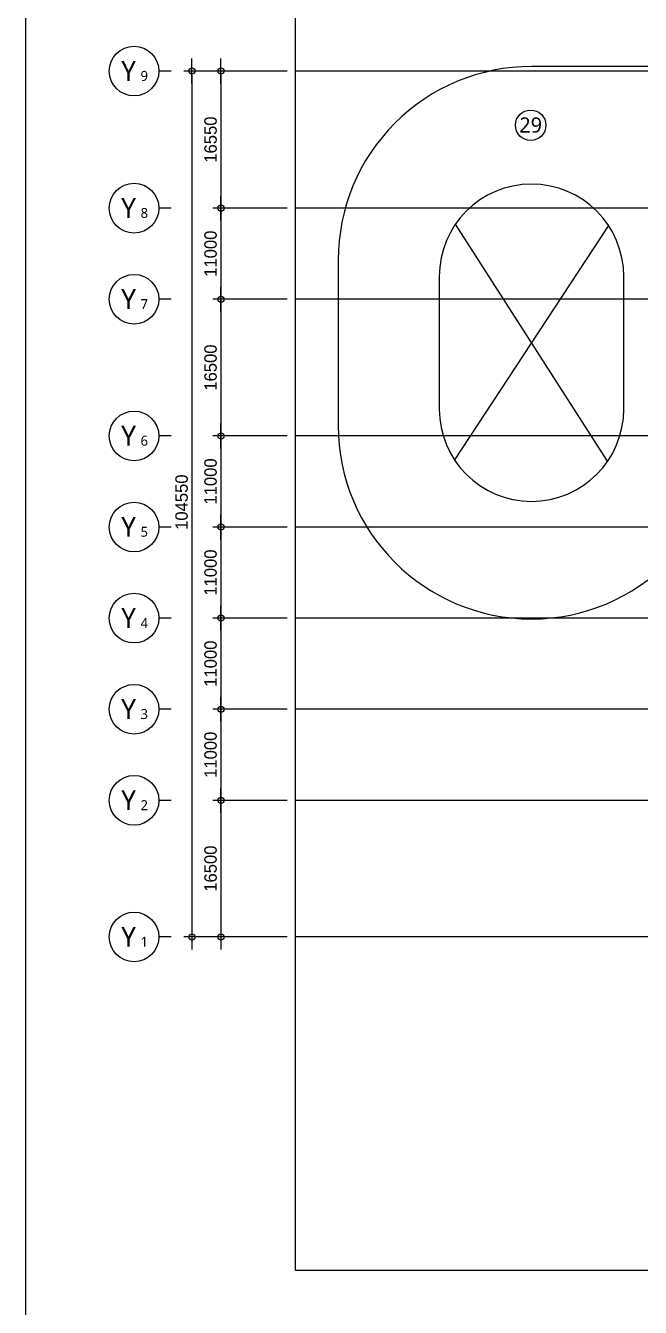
# Model space of a CAD drawing. Header units: millimetres. Extents: x 6000 to 1943854, y 3300 to 446500.
# Drawn here: x 946800 to 1021067, y 197714 to 352471 of the extents above; entities that cross this region are included whole.
import ezdxf
from ezdxf.enums import TextEntityAlignment as Align

# ---------------------------------------------------------------- set-up
doc = ezdxf.new("R2010")
doc.units = ezdxf.units.MM
doc.linetypes.add('CEN', pattern=[62, 60, -1, 0, -1])
doc.layers.get('DEFPOINTS').update_dxf_attribs({"color": 171})
for name, color, linetype in [('AREA 99 - 건축면적', 60, 'Continuous'), ('AREA-빼는 면적', 7, 'Continuous'), ('AREALINE', 1, 'Continuous'), ('AREATEXT', 7, 'Continuous'), ('CEN(ST)', 12, 'CEN'), ('NDIM', 7, 'Continuous'), ('SYM(AXIS)', 7, 'Continuous'), ('TEXT(AXIS)', 2, 'Continuous'), ('TEXT-주', 7, 'Continuous')]:
    doc.layers.add(name, color=color, linetype=linetype)
doc.styles.add('CGS', font='cgse', dxfattribs={"bigfont": 'cgs'})
doc.styles.add('나눔바른고딕', font='NanumBarunGothic.ttf')
doc.dimstyles.new('NDIM 1200', dxfattribs={"dimscale": 500, "dimtxt": 3, "dimasz": 1, "dimexe": 2, "dimexo": 2, "dimgap": 1, "dimtad": 1, "dimdec": 0, "dimdsep": 46, "dimtxsty": 'CGS', "dimblk": 'DOT0', "dimcen": 1, "dimdle": 8, "dimclrd": 2, "dimclre": 2, "dimclrt": 2, "dimadec": 0, "dimazin": 0, "dimtfac": 1, "dimtdec": 0, "dimtix": 1, "dimtmove": 2, "dimatfit": 3, "dimldrblk": 'DOT0', "dimfxl": 1, "dimtolj": 1, "dimtzin": 0, "dimlwd": -1, "dimlwe": -1, "dimarcsym": 0})

# ---------------------------------------------------------------- blocks, each defined once
blk = doc.blocks.new('DOT0')
blk.add_line((-3, 0), (3, 0))
at = {"color": 6}
blk.add_circle((0, 0), 0.75, dxfattribs=at)
blk = doc.blocks.new('*D8')
at = {"layer": 'DEFPOINTS', "color": 0, "ltscale": 0.4, "transparency": 16777216}
for p in [(1029098, 550076), (1016598, 445526), (1029098, 445526)]:
    blk.add_point(p, dxfattribs=at)
at = {"layer": 'NDIM', "ltscale": 0.4, "transparency": 16777216}
for p, q in [((1028098, 550076), (1015598, 550076)), ((1016598, 549576), (1016598, 446026)), ((1028098, 445526), (1015598, 445526))]:
    blk.add_line(p, q, dxfattribs=at)
at = {"layer": 'NDIM', "ltscale": 0.4, "transparency": 16777216, "xscale": 500, "yscale": 500, "zscale": 500}
for p, rotation in [((1016598, 550076), 90), ((1016598, 445526), 270)]:
    blk.add_blockref('DOT0', p, dxfattribs=dict(at, rotation=rotation))
at = {"layer": 'NDIM', "ltscale": 0.4, "transparency": 16777216, "insert": (1015348, 498026), "char_height": 1500, "attachment_point": 5, "rotation": 90, "style": 'CGS'}
blk.add_mtext('\\A1;104550', dxfattribs=at)
blk = doc.blocks.new('A$C2F20087E')
at = {"layer": 'SYM(AXIS)'}
blk.add_line((600, 0), (600, 300), dxfattribs=at)
blk.add_circle((600, 900), 600, dxfattribs=at)
blk = doc.blocks.new('*D24')
at = {"layer": 'DEFPOINTS', "color": 0, "ltscale": 0.4, "transparency": 16777216}
for p in [(1029098, 462026), (1020098, 445526), (1029098, 445526)]:
    blk.add_point(p, dxfattribs=at)
at = {"layer": 'NDIM', "ltscale": 0.4, "transparency": 16777216}
for p, q in [((1028098, 462026), (1019098, 462026)), ((1020098, 461526), (1020098, 446026)), ((1028098, 445526), (1019098, 445526))]:
    blk.add_line(p, q, dxfattribs=at)
at = {"layer": 'NDIM', "ltscale": 0.4, "transparency": 16777216, "xscale": 500, "yscale": 500, "zscale": 500}
for p, rotation in [((1020098, 462026), 90), ((1020098, 445526), 270)]:
    blk.add_blockref('DOT0', p, dxfattribs=dict(at, rotation=rotation))
at = {"layer": 'NDIM', "ltscale": 0.4, "transparency": 16777216, "insert": (1018848, 453776), "char_height": 1500, "attachment_point": 5, "rotation": 90, "style": 'CGS'}
blk.add_mtext('\\A1;16500', dxfattribs=at)
blk = doc.blocks.new('*D25')
at = {"layer": 'DEFPOINTS', "color": 0, "ltscale": 0.4, "transparency": 16777216}
for p in [(1029098, 473026), (1020098, 462026), (1029098, 462026)]:
    blk.add_point(p, dxfattribs=at)
at = {"layer": 'NDIM', "ltscale": 0.4, "transparency": 16777216}
for p, q in [((1028098, 473026), (1019098, 473026)), ((1020098, 472526), (1020098, 462526)), ((1028098, 462026), (1019098, 462026))]:
    blk.add_line(p, q, dxfattribs=at)
at = {"layer": 'NDIM', "ltscale": 0.4, "transparency": 16777216, "xscale": 500, "yscale": 500, "zscale": 500}
for p, rotation in [((1020098, 473026), 90), ((1020098, 462026), 270)]:
    blk.add_blockref('DOT0', p, dxfattribs=dict(at, rotation=rotation))
at = {"layer": 'NDIM', "ltscale": 0.4, "transparency": 16777216, "insert": (1018848, 467526), "char_height": 1500, "attachment_point": 5, "rotation": 90, "style": 'CGS'}
blk.add_mtext('\\A1;11000', dxfattribs=at)
blk = doc.blocks.new('*D26')
at = {"layer": 'DEFPOINTS', "color": 0, "ltscale": 0.4, "transparency": 16777216}
for p in [(1029098, 484026), (1020098, 473026), (1029098, 473026)]:
    blk.add_point(p, dxfattribs=at)
at = {"layer": 'NDIM', "ltscale": 0.4, "transparency": 16777216}
for p, q in [((1028098, 484026), (1019098, 484026)), ((1020098, 483526), (1020098, 473526)), ((1028098, 473026), (1019098, 473026))]:
    blk.add_line(p, q, dxfattribs=at)
at = {"layer": 'NDIM', "ltscale": 0.4, "transparency": 16777216, "xscale": 500, "yscale": 500, "zscale": 500}
for p, rotation in [((1020098, 484026), 90), ((1020098, 473026), 270)]:
    blk.add_blockref('DOT0', p, dxfattribs=dict(at, rotation=rotation))
at = {"layer": 'NDIM', "ltscale": 0.4, "transparency": 16777216, "insert": (1018848, 478526), "char_height": 1500, "attachment_point": 5, "rotation": 90, "style": 'CGS'}
blk.add_mtext('\\A1;11000', dxfattribs=at)
blk = doc.blocks.new('*D27')
at = {"layer": 'DEFPOINTS', "color": 0, "ltscale": 0.4, "transparency": 16777216}
for p in [(1029098, 495026), (1020098, 484026), (1029098, 484026)]:
    blk.add_point(p, dxfattribs=at)
at = {"layer": 'NDIM', "ltscale": 0.4, "transparency": 16777216}
for p, q in [((1028098, 495026), (1019098, 495026)), ((1020098, 494526), (1020098, 484526)), ((1028098, 484026), (1019098, 484026))]:
    blk.add_line(p, q, dxfattribs=at)
at = {"layer": 'NDIM', "ltscale": 0.4, "transparency": 16777216, "xscale": 500, "yscale": 500, "zscale": 500}
for p, rotation in [((1020098, 495026), 90), ((1020098, 484026), 270)]:
    blk.add_blockref('DOT0', p, dxfattribs=dict(at, rotation=rotation))
at = {"layer": 'NDIM', "ltscale": 0.4, "transparency": 16777216, "insert": (1018848, 489526), "char_height": 1500, "attachment_point": 5, "rotation": 90, "style": 'CGS'}
blk.add_mtext('\\A1;11000', dxfattribs=at)
blk = doc.blocks.new('*D28')
at = {"layer": 'DEFPOINTS', "color": 0, "ltscale": 0.4, "transparency": 16777216}
for p in [(1029098, 506026), (1020098, 495026), (1029098, 495026)]:
    blk.add_point(p, dxfattribs=at)
at = {"layer": 'NDIM', "ltscale": 0.4, "transparency": 16777216}
for p, q in [((1028098, 506026), (1019098, 506026)), ((1020098, 505526), (1020098, 495526)), ((1028098, 495026), (1019098, 495026))]:
    blk.add_line(p, q, dxfattribs=at)
at = {"layer": 'NDIM', "ltscale": 0.4, "transparency": 16777216, "xscale": 500, "yscale": 500, "zscale": 500}
for p, rotation in [((1020098, 506026), 90), ((1020098, 495026), 270)]:
    blk.add_blockref('DOT0', p, dxfattribs=dict(at, rotation=rotation))
at = {"layer": 'NDIM', "ltscale": 0.4, "transparency": 16777216, "insert": (1018848, 500526), "char_height": 1500, "attachment_point": 5, "rotation": 90, "style": 'CGS'}
blk.add_mtext('\\A1;11000', dxfattribs=at)
blk = doc.blocks.new('*D29')
at = {"layer": 'DEFPOINTS', "color": 0, "ltscale": 0.4, "transparency": 16777216}
for p in [(1029098, 522526), (1020098, 506026), (1029098, 506026)]:
    blk.add_point(p, dxfattribs=at)
at = {"layer": 'NDIM', "ltscale": 0.4, "transparency": 16777216}
for p, q in [((1028098, 522526), (1019098, 522526)), ((1020098, 522026), (1020098, 506526)), ((1028098, 506026), (1019098, 506026))]:
    blk.add_line(p, q, dxfattribs=at)
at = {"layer": 'NDIM', "ltscale": 0.4, "transparency": 16777216, "xscale": 500, "yscale": 500, "zscale": 500}
for p, rotation in [((1020098, 522526), 90), ((1020098, 506026), 270)]:
    blk.add_blockref('DOT0', p, dxfattribs=dict(at, rotation=rotation))
at = {"layer": 'NDIM', "ltscale": 0.4, "transparency": 16777216, "insert": (1018848, 514276), "char_height": 1500, "attachment_point": 5, "rotation": 90, "style": 'CGS'}
blk.add_mtext('\\A1;16500', dxfattribs=at)
blk = doc.blocks.new('*D30')
at = {"layer": 'DEFPOINTS', "color": 0, "ltscale": 0.4, "transparency": 16777216}
for p in [(1029098, 533526), (1020098, 522526), (1029098, 522526)]:
    blk.add_point(p, dxfattribs=at)
at = {"layer": 'NDIM', "ltscale": 0.4, "transparency": 16777216}
for p, q in [((1028098, 533526), (1019098, 533526)), ((1020098, 533026), (1020098, 523026)), ((1028098, 522526), (1019098, 522526))]:
    blk.add_line(p, q, dxfattribs=at)
at = {"layer": 'NDIM', "ltscale": 0.4, "transparency": 16777216, "xscale": 500, "yscale": 500, "zscale": 500}
for p, rotation in [((1020098, 533526), 90), ((1020098, 522526), 270)]:
    blk.add_blockref('DOT0', p, dxfattribs=dict(at, rotation=rotation))
at = {"layer": 'NDIM', "ltscale": 0.4, "transparency": 16777216, "insert": (1018848, 528026), "char_height": 1500, "attachment_point": 5, "rotation": 90, "style": 'CGS'}
blk.add_mtext('\\A1;11000', dxfattribs=at)
blk = doc.blocks.new('*D31')
at = {"layer": 'DEFPOINTS', "color": 0, "ltscale": 0.4, "transparency": 16777216}
for p in [(1029098, 550076), (1020098, 533526), (1029098, 533526)]:
    blk.add_point(p, dxfattribs=at)
at = {"layer": 'NDIM', "ltscale": 0.4, "transparency": 16777216}
for p, q in [((1028098, 550076), (1019098, 550076)), ((1020098, 549576), (1020098, 534026)), ((1028098, 533526), (1019098, 533526))]:
    blk.add_line(p, q, dxfattribs=at)
at = {"layer": 'NDIM', "ltscale": 0.4, "transparency": 16777216, "xscale": 500, "yscale": 500, "zscale": 500}
for p, rotation in [((1020098, 550076), 90), ((1020098, 533526), 270)]:
    blk.add_blockref('DOT0', p, dxfattribs=dict(at, rotation=rotation))
at = {"layer": 'NDIM', "ltscale": 0.4, "transparency": 16777216, "insert": (1018848, 541801), "char_height": 1500, "attachment_point": 5, "rotation": 90, "style": 'CGS'}
blk.add_mtext('\\A1;16550', dxfattribs=at)
blk = doc.blocks.new('sdnjkngjkfdngkfghgfh')
at = {"layer": 'AREA 99 - 건축면적', "color": 2}
for points in [[(1357365, -136616), (1357365, -156616, 1), (1404065, -156616), (1404065, -113266), (1380715, -113266, 0.4142136)], [(1369565, -154617, 0.9999994), (1391865, -154616), (1391865, -138616, 1), (1369565, -138616), (1369565, -154616)]]:
    blk.add_lwpolyline(points, format="xyb", close=True, dxfattribs=at)
at = {"layer": 'AREA-빼는 면적', "color": 1}
for points in [[(1390017, -132469), (1371412, -160764)], [(1389903, -160933), (1371526, -132300)]]:
    blk.add_lwpolyline(points, dxfattribs=at)
blk = doc.blocks.new('A$C1fae6940')
at = {"layer": 'CEN(ST)', "ltscale": 0.5}
for points in [[(1268025.4, 550076.4), (1029097.9, 550076.4)], [(1268025.4, 533526.4), (1029097.9, 533526.4)], [(1268025.4, 522526.4), (1029097.9, 522526.4)], [(1268025.4, 506026.4), (1029097.9, 506026.4)], [(1268025.4, 495026.4), (1029097.9, 495026.4)], [(1268025.4, 484026.4), (1029097.9, 484026.4)], [(1268025.4, 473026.4), (1029097.9, 473026.4)], [(1268025.4, 462026.4), (1029097.9, 462026.4)], [(1268025.4, 445526.4), (1029097.9, 445526.4)]]:
    blk.add_lwpolyline(points, dxfattribs=at)
at = {"layer": 'DEFPOINTS'}
blk.add_lwpolyline([(1268025.4, 405238.9), (1029097.9, 405238.9), (1029097.9, 587381.8), (1268025.4, 587381.8)], close=True, dxfattribs=at)
at = {"xscale": 5.000000000000091, "yscale": 5.000000000000091, "zscale": 5.000000000000091, "rotation": 90}
for p in [(1014097.9, 547076.4), (1014097.9, 530526.4), (1014097.9, 519526.4), (1014097.9, 503026.4), (1014097.9, 492026.4), (1014097.9, 481026.4), (1014097.9, 470026.4), (1014097.9, 459026.4), (1014097.9, 442526.4)]:
    blk.add_blockref('A$C2F20087E', p, dxfattribs=at)
at = {"layer": 'TEXT(AXIS)', "style": '나눔바른고딕'}
for s, height, p in [('Y', 2400, (1008939.6, 550096.3)), ('9', 1200, (1010835.8, 549496.4)), ('Y', 2400, (1008939.6, 533546.3)), ('8', 1200, (1010835.8, 532946.4)), ('Y', 2400, (1008939.6, 522546.3)), ('7', 1200, (1010835.8, 521946.4)), ('Y', 2400, (1008939.6, 506046.3)), ('6', 1200, (1010835.8, 505446.4)), ('Y', 2400, (1008939.6, 495046.3)), ('5', 1200, (1010835.8, 494446.4)), ('Y', 2400, (1008939.6, 484046.3)), ('4', 1200, (1010835.8, 483446.4)), ('Y', 2400, (1008939.6, 473046.3)), ('3', 1200, (1010835.8, 472446.4)), ('Y', 2400, (1008939.6, 462046.3)), ('2', 1200, (1010835.8, 461446.4)), ('Y', 2400, (1008939.6, 445546.3)), ('1', 1200, (1010835.8, 444946.4))]:
    blk.add_text(s, height=height, dxfattribs=at).set_placement(p, align=Align.MIDDLE)
at = {"layer": 'NDIM', "ltscale": 0.4}
dim = blk.add_linear_dim(base=(1016597.9, 445526.4), p1=(1029097.9, 550076.4), p2=(1029097.9, 445526.4), angle=270, dimstyle='NDIM 1200', override={"dimclrd": 256, "dimclre": 256, "dimclrt": 256}, dxfattribs=at)
dim.commit()
dim.dimension.update_dxf_attribs({"geometry": '*D8', "text_midpoint": (1015347.9, 498026.4), "dimtype": 128})
for base, p1, p2, picture, middle in [((1020097.9, 533526.4), (1029097.9, 550076.4), (1029097.9, 533526.4), '*D31', (1018847.9, 541801.4)), ((1020097.9, 522526.4), (1029097.9, 533526.4), (1029097.9, 522526.4), '*D30', (1018847.9, 528026.4)), ((1020097.9, 506026.4), (1029097.9, 522526.4), (1029097.9, 506026.4), '*D29', (1018847.9, 514276.4)), ((1020097.9, 495026.4), (1029097.9, 506026.4), (1029097.9, 495026.4), '*D28', (1018847.9, 500526.4)), ((1020097.9, 484026.4), (1029097.9, 495026.4), (1029097.9, 484026.4), '*D27', (1018847.9, 489526.4)), ((1020097.9, 473026.4), (1029097.9, 484026.4), (1029097.9, 473026.4), '*D26', (1018847.9, 478526.4)), ((1020097.9, 462026.4), (1029097.9, 473026.4), (1029097.9, 462026.4), '*D25', (1018847.9, 467526.4)), ((1020097.9, 445526.4), (1029097.9, 462026.4), (1029097.9, 445526.4), '*D24', (1018847.9, 453776.4))]:
    dim = blk.add_linear_dim(base=base, p1=p1, p2=p2, angle=270, dimstyle='NDIM 1200', override={"dimclrd": 256, "dimclre": 256, "dimclrt": 256}, dxfattribs=at)
    dim.commit()
    dim.dimension.update_dxf_attribs({"geometry": picture, "text_midpoint": middle})

msp = doc.modelspace()

# ---------------------------------------------------------------- linework, layer by layer
at = {"layer": 'AREALINE'}
msp.add_circle((1007813.5, 340443.8), 1837.5, dxfattribs=at)
at = {"layer": 'TEXT-주', "ltscale": 1000}
msp.add_line((946800, 446500), (946800, 3300), dxfattribs=at)

# ---------------------------------------------------------------- block references
for name, p in [('A$C1fae6940', (-49701, -203092.9)), ('sdnjkngjkfdngkfghgfh', (-372800, 460800))]:
    msp.add_blockref(name, p)

# ---------------------------------------------------------------- texts
at = {"layer": 'AREATEXT', "style": '나눔바른고딕'}
msp.add_text('29', height=1837.5, dxfattribs=at).set_placement((1007813.5, 340476.6), align=Align.MIDDLE_CENTER)

doc.saveas('drawing.dxf')
